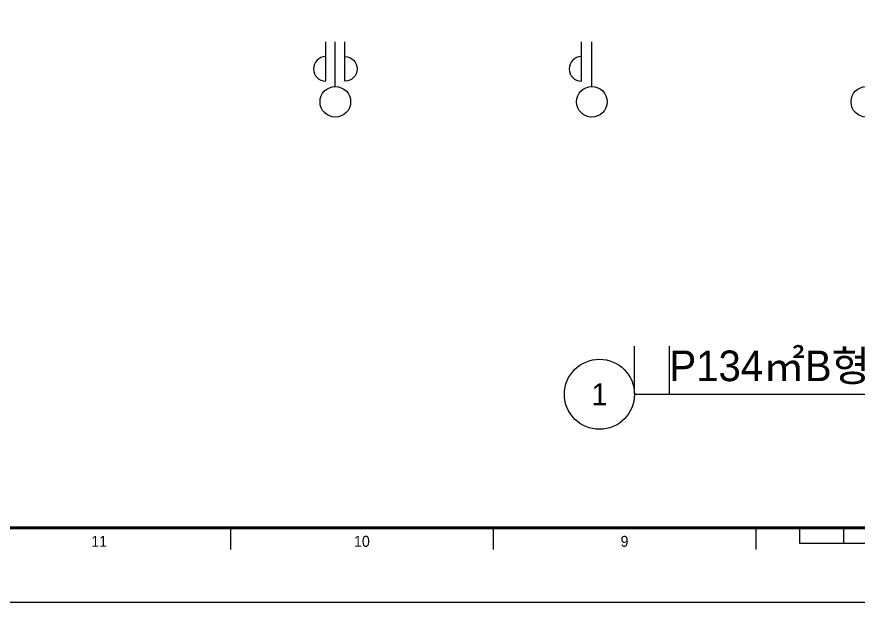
# Model space of a CAD drawing. Header units: millimetres. Extents: x -24416 to 92204, y -190080 to 23760.
# Drawn here: x 59763 to 69372, y -190080 to -183396 of the extents above; entities that cross this region are included whole.
import ezdxf
from ezdxf.enums import TextEntityAlignment as Align

# ---------------------------------------------------------------- set-up
doc = ezdxf.new("R2010")
doc.units = ezdxf.units.MM
doc.header["$LTSCALE"] = 50
doc.linetypes.add('AUDIT_D_220706163347-0', pattern=[0])
for name, color, linetype in [('A-치수', 7, 'AUDIT_D_220706163347-0'), ('AA-BORD-FORM', 7, 'Continuous'), ('AA-BORD-TEXT', 3, 'Continuous'), ('AA-XXXX-SYMB', 7, 'Continuous'), ('AA-XXXX-TEXT', 3, 'Continuous'), ('DIM', 7, 'AUDIT_D_220706163347-0')]:
    doc.layers.add(name, color=color, linetype=linetype)
doc.layers.add('Defpoint', color=135, linetype='Continuous', plot=False)
doc.styles.add('HAUD01', font='Dotum.ttf')

# ---------------------------------------------------------------- blocks, each defined once
blk = doc.blocks.new('중심')
at = {"layer": 'DIM'}
blk.add_line((-350, 0), (0, 0), dxfattribs=at)
blk.add_circle((-470, 0), 120, dxfattribs=at)
blk = doc.blocks.new('DIM-1108')
at = {"layer": 'DIM'}
for points in [[(13136.9, -207610.5, 1), (13136.9, -207890.5), (13136.9, -207440.5)], [(13356.9, -207610.5, -1), (13356.9, -207890.5), (13356.9, -207440.5)], [(16056.9, -207610.5, 1), (16056.9, -207890.5), (16056.9, -207440.5)]]:
    blk.add_lwpolyline(points, format="xyb", dxfattribs=at)
at = {"layer": 'A-치수', "xscale": 1.458333333333342, "yscale": 1.458333333333342, "zscale": 1.458333333333342, "rotation": 90}
for p in [(13246.9, -207440.5), (16176.9, -207440.5), (19311.9, -207440.5)]:
    blk.add_blockref('중심', p, dxfattribs=at)
blk = doc.blocks.new('XR-FORM 청주월명')
at = {"layer": 'AA-BORD-FORM', "color": 2}
for p, q in [((241, 17), (241, 12)), ((301, 17), (301, 12)), ((361, 17), (361, 12)), ((371, 17), (371, 13.5)), ((381, 17), (381, 13.5)), ((371, 13.5), (471, 13.5))]:
    blk.add_line(p, q, dxfattribs=at)
at = {"layer": 'AA-BORD-FORM', "color": 1}
blk.add_lwpolyline([(0, 0), (841, 0), (841, 594), (0, 594)], close=True, dxfattribs=at)
at = {"layer": 'AA-BORD-FORM', "color": 2, "const_width": 0.682}
blk.add_lwpolyline([(21, 17), (21, 577), (821, 577), (821, 17)], close=True, dxfattribs=at)
at = {"layer": 'AA-BORD-TEXT', "color": 7, "style": 'HAUD01'}
for s, p in [('11', (211, 13.9)), ('10', (271, 13.9)), ('9', (331, 13.9))]:
    blk.add_text(s, height=2.5, dxfattribs=at).set_placement(p, align=Align.MIDDLE_CENTER)

msp = doc.modelspace()

# ---------------------------------------------------------------- linework, layer by layer
at = {"layer": 'AA-XXXX-SYMB', "color": 3}
msp.add_line((66817.1, -187706.2), (75590.7, -187706.2), dxfattribs=at)
msp.add_circle((66417.1, -187706.2), 400, dxfattribs=at)
at = {"layer": 'Defpoint'}
for p, q in [((66817.1, -187706.2), (66817.1, -187156.2)), ((67217.1, -187706.2), (67217.1, -187156.2))]:
    msp.add_line(p, q, dxfattribs=at)

# ---------------------------------------------------------------- block references
msp.add_blockref('DIM-1108', (50153.9, 23760))
at = {"xscale": 50, "yscale": 50, "zscale": 50}
msp.add_blockref('XR-FORM 청주월명', (50153.9, -190080), dxfattribs=at)

# ---------------------------------------------------------------- texts
at = {"layer": 'AA-XXXX-TEXT', "style": 'HAUD01'}
msp.add_text('P134㎡B형 단위세대 평면도(확장형)', height=350, dxfattribs=at).set_placement((67217.1, -187556.2))
msp.add_text('1', height=250, dxfattribs=at).set_placement((66417.1, -187706.2), align=Align.MIDDLE_CENTER)

doc.saveas('drawing.dxf')
